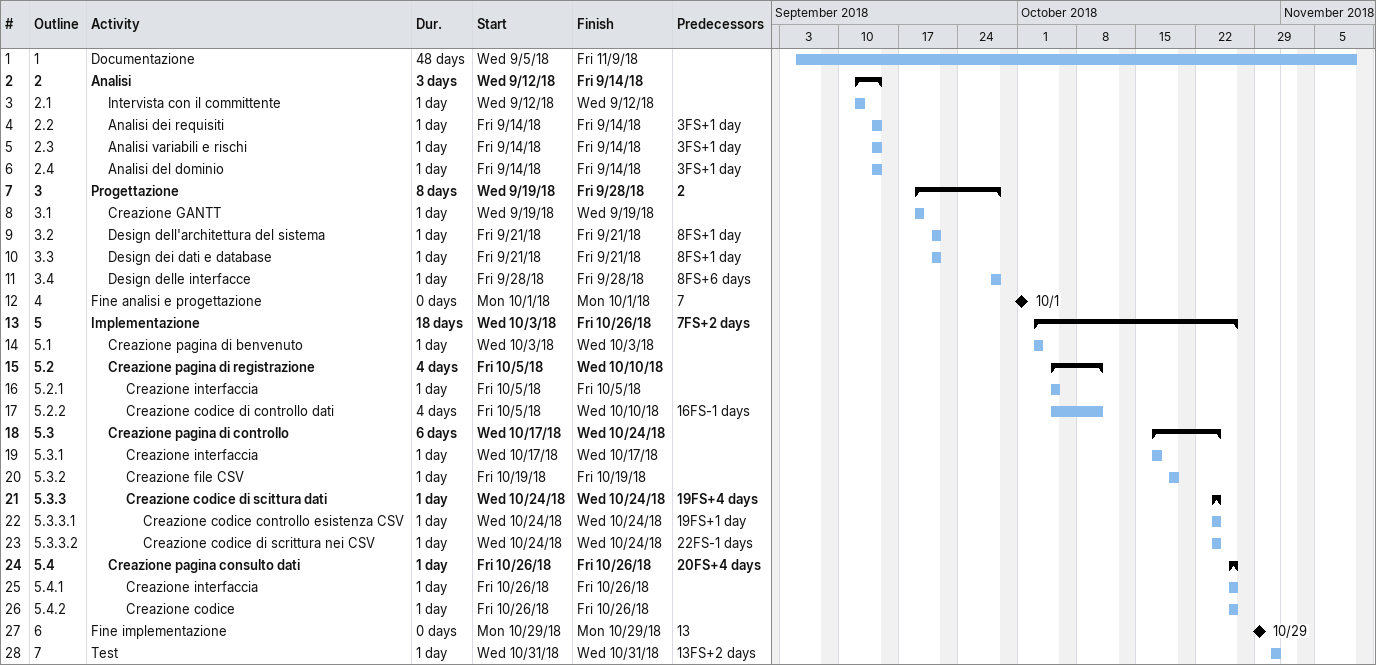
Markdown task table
| ID | WBS | Task | Duration | Start | Finish | Predecessors |
|---|---|---|---|---|---|---|
| 1 | 1 | Documentazione | 48d | 2018-09-05 | 2018-11-09 |  |
| 2 | 2 | **Analisi** | 3d | 2018-09-12 | 2018-09-14 |  |
| 3 | 2.1 | Intervista con il committente | 1d | 2018-09-12 | 2018-09-12 |  |
| 4 | 2.2 | Analisi dei requisiti | 1d | 2018-09-14 | 2018-09-14 | 3FS+1d |
| 5 | 2.3 | Analisi variabili e rischi | 1d | 2018-09-14 | 2018-09-14 | 3FS+1d |
| 6 | 2.4 | Analisi del dominio | 1d | 2018-09-14 | 2018-09-14 | 3FS+1d |
| 7 | 3 | **Progettazione** | 8d | 2018-09-19 | 2018-09-28 | 2 |
| 8 | 3.1 | Creazione GANTT | 1d | 2018-09-19 | 2018-09-19 |  |
| 9 | 3.2 | Design dell'architettura del sistema | 1d | 2018-09-21 | 2018-09-21 | 8FS+1d |
| 10 | 3.3 | Design dei dati e database | 1d | 2018-09-21 | 2018-09-21 | 8FS+1d |
| 11 | 3.4 | Design delle interfacce | 1d | 2018-09-28 | 2018-09-28 | 8FS+6d |
| 12 | 4 | Fine analisi e progettazione | 0d | 2018-10-01 | 2018-10-01 | 7 |
| 13 | 5 | **Implementazione** | 18d | 2018-10-03 | 2018-10-26 | 7FS+2d |
| 14 | 5.1 | Creazione pagina di benvenuto | 1d | 2018-10-03 | 2018-10-03 |  |
| 15 | 5.2 | **Creazione pagina di registrazione** | 4d | 2018-10-05 | 2018-10-10 |  |
| 16 | 5.2.1 | Creazione interfaccia | 1d | 2018-10-05 | 2018-10-05 |  |
| 17 | 5.2.2 | Creazione codice di controllo dati | 4d | 2018-10-05 | 2018-10-10 | 16FS-1d |
| 18 | 5.3 | **Creazione pagina di controllo** | 6d | 2018-10-17 | 2018-10-24 |  |
| 19 | 5.3.1 | Creazione interfaccia | 1d | 2018-10-17 | 2018-10-17 |  |
| 20 | 5.3.2 | Creazione file CSV | 1d | 2018-10-19 | 2018-10-19 |  |
| 21 | 5.3.3 | **Creazione codice di scittura dati** | 1d | 2018-10-24 | 2018-10-24 | 19FS+4d |
| 22 | 5.3.3.1 | Creazione codice controllo esistenza CSV | 1d | 2018-10-24 | 2018-10-24 | 19FS+1d |
| 23 | 5.3.3.2 | Creazione codice di scrittura nei CSV | 1d | 2018-10-24 | 2018-10-24 | 22FS-1d |
| 24 | 5.4 | **Creazione pagina consulto dati** | 1d | 2018-10-26 | 2018-10-26 | 20FS+4d |
| 25 | 5.4.1 | Creazione interfaccia | 1d | 2018-10-26 | 2018-10-26 |  |
| 26 | 5.4.2 | Creazione codice | 1d | 2018-10-26 | 2018-10-26 |  |
| 27 | 6 | Fine implementazione | 0d | 2018-10-29 | 2018-10-29 | 13 |
| 28 | 7 | Test | 1d | 2018-10-31 | 2018-10-31 | 13FS+2d |
